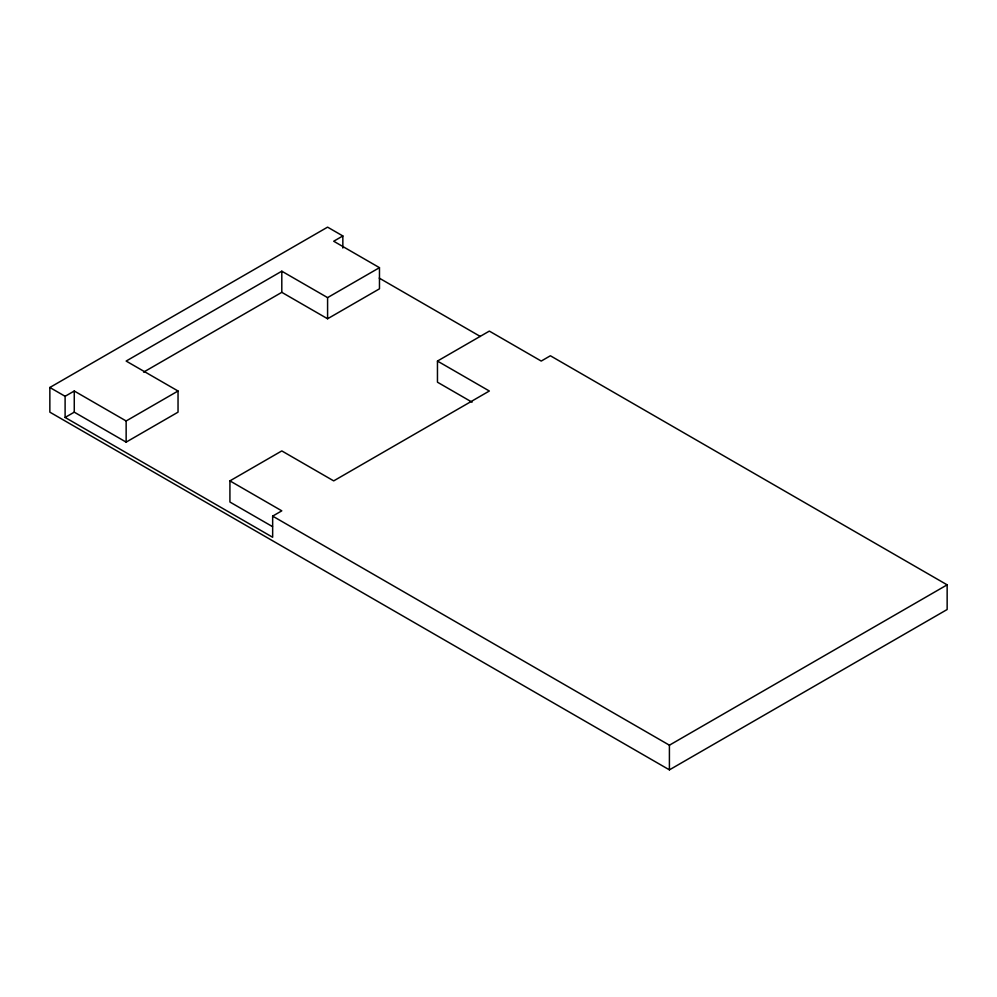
<?xml version="1.0" encoding="UTF-8"?>
<svg xmlns="http://www.w3.org/2000/svg" width="997" height="997" viewBox="0 0 997 997"><rect width="100%" height="100%" fill="white"/><g stroke="black" fill="none" stroke-linecap="round" stroke-linejoin="round"><path stroke-width="1.5" d="M472.055 402.177L437.459 382.2L437.459 361.064L489.34 331.104L541.234 361.064L550.381 355.767L947.15 584.84L947.15 609.516L669.411 769.858L49.85 412.16L49.85 387.484L327.589 227.142L342.843 235.953L342.843 248.029M65.104 396.295L74.264 391.011L126.145 420.971L178.039 391.011L178.039 412.16L126.145 442.12L74.264 412.16L65.104 417.444L65.104 396.295L49.85 387.484M143.593 372.13L281.802 292.333L327.589 318.766L379.471 288.818L379.471 267.67L327.589 297.617L281.802 271.196L126.145 361.064L178.039 391.011M342.843 235.953L333.696 241.237L379.471 267.67M272.493 526.603L229.921 502.027L229.921 480.878L281.802 450.918L333.696 480.878L489.34 391.011L437.459 361.064M65.104 417.444L272.655 537.271L272.655 516.122L281.802 510.838L229.921 480.878M272.655 516.122L669.411 745.195L947.15 584.84M379.234 278.101L480.305 336.463M669.411 745.195L669.411 769.858M327.589 297.617L327.589 318.766M281.802 271.196L281.802 292.333M126.145 420.971L126.145 442.12M74.264 391.011L74.264 412.16"/></g></svg>
